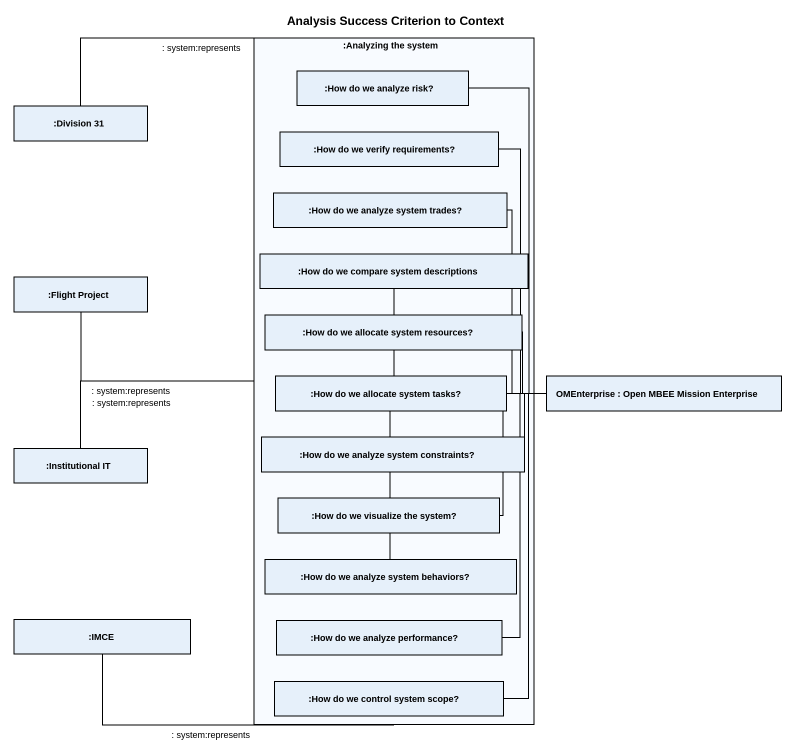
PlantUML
@startuml
title Analysis Success Criterion to Context
rectangle ":Analyzing the system" as Analyzing_the_system {
  rectangle ":How do we analyze risk?" as How_do_we_analyze_risk
  rectangle ":How do we verify requirements?" as How_do_we_verify
  rectangle ":How do we analyze system trades?" as How_do_we_analyze_system
  rectangle ":How do we compare system descriptions" as How_do_we_compare_system
  rectangle ":How do we allocate system resources?" as How_do_we_allocate_system
  rectangle ":How do we allocate system tasks?" as How_do_we_allocate_system_2
  rectangle ":How do we analyze system constraints?" as How_do_we_analyze_system_2
  rectangle ":How do we visualize the system?" as How_do_we_visualize_the
  rectangle ":How do we analyze system behaviors?" as How_do_we_analyze_system_3
  rectangle ":How do we analyze performance?" as How_do_we_analyze
  rectangle ":How do we control system scope?" as How_do_we_control_system
}
rectangle ":Division 31" as Division_31
rectangle ":Flight Project" as Flight_Project
rectangle "OMEnterprise : Open MBEE Mission Enterprise" as OMEnterprise
rectangle ":Institutional IT" as Institutional_IT
rectangle ":IMCE" as IMCE
How_do_we_analyze_risk -- OMEnterprise
Division_31 -- Analyzing_the_system : : system:represents
How_do_we_verify -- OMEnterprise
How_do_we_analyze_system -- OMEnterprise
Flight_Project -right- Analyzing_the_system : : system:represents
How_do_we_compare_system -right- OMEnterprise
How_do_we_allocate_system -right- OMEnterprise
How_do_we_allocate_system_2 -right- OMEnterprise
How_do_we_analyze_system_2 -right- OMEnterprise
Institutional_IT -right- Analyzing_the_system : : system:represents
How_do_we_visualize_the -right- OMEnterprise
How_do_we_analyze_system_3 -up- OMEnterprise
IMCE -up- Analyzing_the_system : : system:represents
How_do_we_analyze -up- OMEnterprise
How_do_we_control_system -up- OMEnterprise
@enduml
